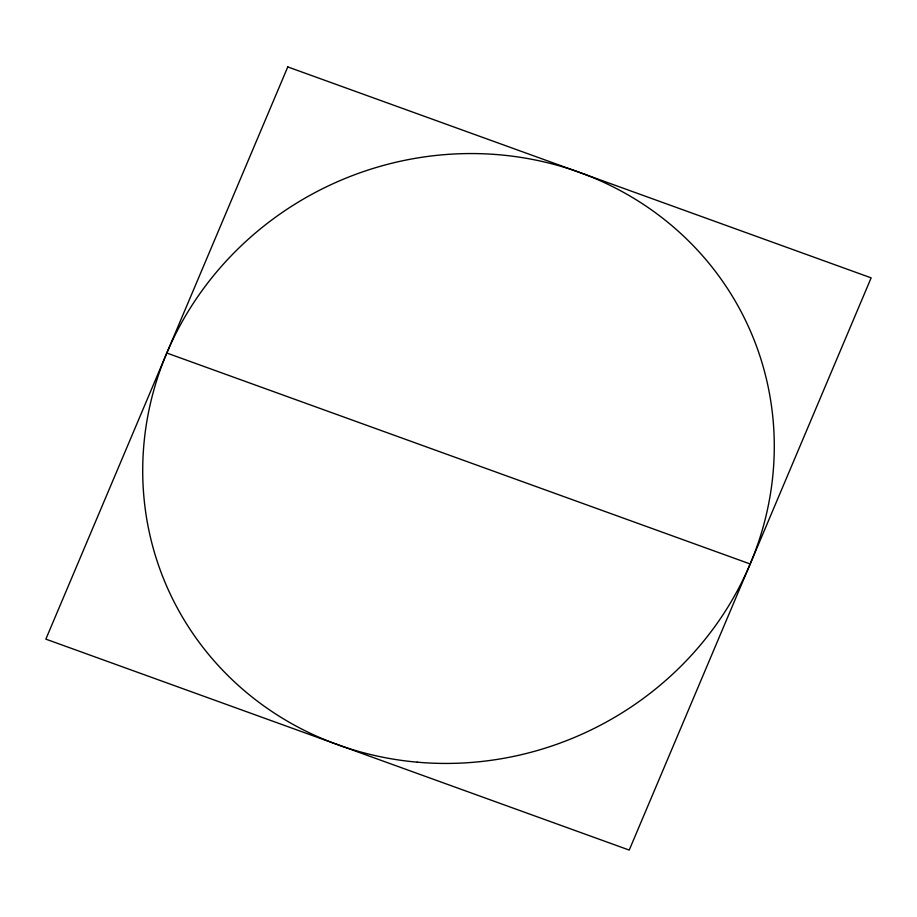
<?xml version="1.0" encoding="UTF-8"?>
<svg xmlns="http://www.w3.org/2000/svg" width="917" height="917" viewBox="0 0 917 917"><rect width="100%" height="100%" fill="white"/><g stroke="black" fill="none" stroke-linecap="round" stroke-linejoin="round"><path stroke-width="1.38" d="M166.814 353.022L750.186 563.978M287.778 66.918L45.85 639.138L629.222 850.082L871.15 277.862L287.778 66.918M417.155 762.165A318.52 302.06 -24.4 0 0 750.289 330.773A318.52 302.06 -24.4 0 0 208.056 282.562A318.52 302.06 -24.4 0 0 417.155 762.165"/></g></svg>
